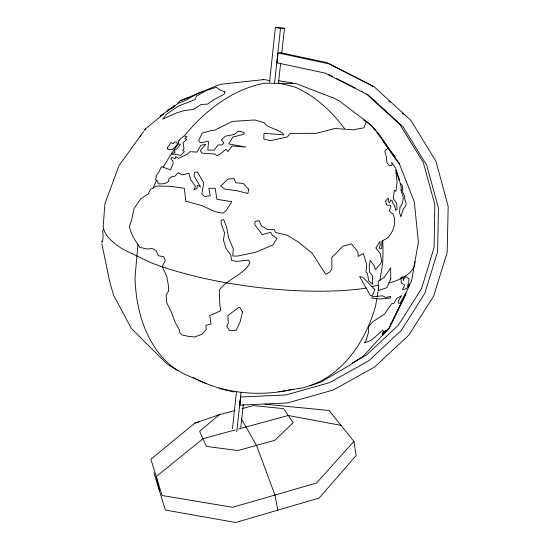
<?xml version="1.0" encoding="UTF-8"?>
<svg xmlns="http://www.w3.org/2000/svg" width="550" height="550" viewBox="0 0 550 550"><rect width="100%" height="100%" fill="white"/><g stroke="black" fill="none" stroke-linecap="round" stroke-linejoin="round"><path stroke-width="0.82" d="M137.947 244.234L135.032 277.482A156.269 105.071 -68.1 0 0 177.732 370.562M232.485 428.746L236.411 392.033M269.555 82.136L275.399 27.5L284.474 28.27L281.669 53.873M236.775 431.812L241.024 392.631M274.471 83.937L280.528 28.27L284.474 28.27M240.714 397.018L286 394.948L329.567 382.635L368.823 360.738L401.308 330.406L424.848 293.322L437.635 251.639L438.439 207.969L426.745 165.268L402.923 126.624L368.328 95.054L325.284 73.143L276.946 62.803L278.018 52.903L329.072 63.869L374.495 87.072L410.939 120.471L435.964 161.294L448.168 206.353L447.191 252.361L433.613 296.223L408.753 335.211L374.529 367.056L333.231 390.039L287.43 402.951L239.834 405.137L240.653 396.041M240.769 427.584L243.292 404.553M278.403 83.731L280.644 63.257M376.839 298.554L375.574 306.151A156.145 108.941 81.4 0 1 309.843 385.797M377.121 296.869L378.668 287.581M379.775 280.94L382.649 263.67A156.145 108.941 81.4 0 0 382.711 240.666M103.159 229.701L102.541 231.914L103.049 233.53L103.008 238.308L102.403 241.443L101.833 241.264L101.991 242.44M405.123 295.453L405.907 293.074L400.056 303.194L398.784 303.215L398.152 301.373L401.521 295.673L396.797 298.478L393.704 303.559L391.717 303.689L384.388 314.188L372.989 321.626L368.493 326.728L368.651 331.788L366.073 340.581L364.293 342.753C372.426 341.351 376.853 334.73 382.882 330.082L383.721 331.705L382.14 333.541L386.169 330.117L383.288 333.458L382.738 335.232L389.256 328.109L405.123 295.453L392.019 322.066M366.493 121.358L363.935 127.792L353.286 129.821L335.005 128.487L316.257 133.334L290.132 133.375L287.416 136.943L270.353 140.69L263.766 138.944L264.014 133.327L283.917 134.86L281.847 132.33L267.197 125.95L263.863 122.533L254.609 119.962L232.286 121.412L214.101 130.419L211.145 130.591L202.166 133.079L198.598 140.759L199.877 142.319L202.586 142.794L206.222 141.192L208.56 141.68L207.817 150.026L214.032 150.212L218.151 144.946L222.241 144.891L223.988 142.911L221.43 140.044L225.143 136.235L234.554 134.392L238.232 131.209L244.248 132.406L243.781 134.331L232.925 137.032L228.697 143.949L245.871 147.036L232.1 145.998L228.002 151.532L225.926 149.284L220.344 153.931L217.002 155.712L215.174 154.096L201.857 153.093L200.386 150.583L205.776 144.368L200.86 145.331L197.003 152.089L189.833 151.731L187.034 154.385L178.427 158.366L175.752 156.722L175.203 158.854L171.93 157.224L170.933 159.328L172.975 160.937L173.058 163.886L170.459 169.929L161.542 166.629L158.675 172.397L155.815 176.144L156.468 176.983L155.368 179.451L157.651 181.156L158.159 183.886L162.498 183.851L165.564 183.15L168.974 181.197L168.589 179.383L171.786 176.653L174.831 176.227L178.379 172.7L182.022 174.914L188.87 173.271L190.678 179.637L195.553 186.484L193.772 190.073L196.893 188.396L197.526 185.371L200.551 186.89L194.178 176.034L194.377 172.322L197.285 171.909L203.754 182.655L201.871 194.04L204.634 196.549L210.224 195.718L208.801 188.203L215.16 188.306L216.92 199.299L231.804 201.685L226.332 210.251L223.025 213.262L215.627 211.846L201.568 205.514L185.79 201.183L184.333 188.292L170.005 186.264L156.468 186.058L150.363 189.571L148.177 194.026L140.718 198.866L134.021 208.587L131.567 220.413L129.429 226.6L130.343 230.395L133.794 238.074L139.741 247.349L147.304 249.067L152.157 248.449L156.179 250.58L158.359 255.722L163.556 256.712L165.337 260.281L162.195 266.509L166.856 276.657L168.355 285.23L168.561 291.081L166.079 295.02L166.76 302.741L171.497 312.366L174.989 322.046L179.348 329.739L179.541 332.53L181.968 334.964L187.921 336.256L194.776 336.964L201.822 334.297L206.195 329.574L205.975 325.318L210.987 324.074L209.688 315.679L220.715 310.729L219.808 304.081L219.319 290.091C227.638 278.747 242.962 275.406 249.996 263.038L248.559 260.067L236.61 261.429L231.516 260.397L230.808 255.083L225.844 248.133L223.41 239.869L224.613 232.973L221.396 224.579L220.962 220.406L223.616 219.532L226.641 227.123L228.635 238.04L233.289 248.971L232.76 255.97L237.442 256.094L255.626 252.251L272.752 245.046L277.014 238.466L271.989 234.857L270.6 232.32L262.24 234.63L254.781 224.73L255.069 221.43L259.126 220.633L261.477 225.919L267.121 229.364L274.141 229.481L275.564 232.458L287.313 235.276L298.451 242.103L312.221 253.296L325.676 274.299L329.429 272.264L331.939 268.819L331.788 257.496L343.021 246.139L351.464 243.884L357.809 251.687L358.284 256.403L363.357 253.516L366.547 264.007L366.706 266.757L365.853 272.002L367.331 273.247L368.782 280.94L372.632 284.316L372.302 275.543L369.641 272.319L369.181 266.502L370.198 260.308L373.945 265.526L375.396 269.569L380.201 264.241L381.728 261.601L380.353 253.818L375.856 248.009L379.933 241.512L380.318 245.348L379.362 246.627L379.761 248.861L381.714 248.497L381.961 241.086L387.743 237.841C393.759 231.385 396.818 221.946 392.927 213.634L391.387 212.926L389.221 210.877L390.878 206.903L390.431 205.432L386.932 205.178L385.467 201.183L388.197 198.096L388.603 199.43L387.977 201.114L389.647 202.854L390.658 200.008L392.102 200.502L393.009 203.809L394.137 204.49L395.436 208.491L395.464 210.423L397.127 209.392L396.619 203.287L393.284 198.598L394.329 190.362L395.986 191.317L397.072 182.077L395.766 170.321L399.493 181.225L399.286 179.135L395.546 167.97L391.71 162.504L392.04 165.137L389.476 165.77L386.877 162.635L386.396 156.936L384.814 151.181L387.998 148.032L383.027 140.965L399.059 163.824L399.176 162.938C386.884 149.256 380.084 129.374 363.715 119.969M402.132 301.125L389.084 327.993L363.619 355.836L349.463 365.365L320.788 382.174L303.559 387.709L278.671 391.765M402.882 299.592L411.517 280.981L418.392 242.096L414.322 201.939L399.252 163.467M140.092 136.544L141.068 135.197M143.653 131.464L119.075 165.419L104.892 203.83L103.366 223.891A157.004 43.402 7.2 0 0 123.262 249.432L150.996 262.728A157.004 43.402 7.2 0 0 364.719 288.344L366.314 287.98M145.647 128.851L144.609 130.185L145.331 128.996L163.433 114.132L160.236 116.022L167.784 110.722M390.624 324.019L391.669 322.802M265.148 404.216L328.996 410.486L353.918 441.375L316.566 483.003L232.554 507.299L162.078 495.495L150.886 459.188L194.947 423.039L219.402 414.686L234.802 410.561M178.001 102.774L180.441 100.636L189.117 97.336M219.402 414.686L199.623 431.269L206.422 446.435L237.978 450.533L274.835 440.33L293.212 422.654L283.484 408.609L253.323 405.604L242.055 408.616M170.748 108.316L168.582 109.436L166.616 111.375L169.049 110.076L174.515 105.655L171.16 108.563L173.278 107.401L177.437 103.675L186.264 100.045L198.213 93.129L202.971 91.719M352.33 362.959L366.444 355.066L398.406 325.16L421.541 288.599L434.087 247.528L434.837 204.511L423.287 162.463L399.822 124.431L366.403 93.933M180.242 100.801L217.312 85.436L222.331 84.081L263.216 79.661M293.26 389.221C259.971 397.1 223.575 393.738 193.236 377.568M235.256 429.928L202.964 438.714L156.255 476.616L159.417 490.683M238.562 429.027L288.255 415.504L340.979 425.336M194.947 423.039L199.059 421.933M371.903 286.701L378.29 285.237M388.898 282.81L392.989 281.868A157.004 43.402 7.2 0 0 414.934 261.656M278.664 80.692L292.559 82.954M275.399 27.5L280.528 28.27M279.469 52.443L327.154 62.686L371.828 85.511L373.086 86.659M219.017 388.479L234.059 391.985M270.091 80.898L265.176 79.681A156.145 108.941 81.4 0 0 262.597 79.578M278.279 82.919L295.089 87.079A156.145 108.941 81.4 0 1 344.493 128.569M299.331 84.844L334.345 98.368L339.398 100.994L371.539 125.455L375.664 130.934M205.982 383.391L183.817 373.883L167.544 364.43L131.505 328.666L113.657 295.398L109.78 282.074L101.853 243.698M328.721 74.504L332.502 76.429M336.284 78.354L355.19 87.972M361.233 91.052L362.746 91.823M382.312 140.236L383.625 141.185M388.822 101.076L390.081 102.231M402.036 113.183L403.294 114.338M276.423 62.212L276.946 62.803M376.688 132.303L395.223 156.949M241.429 418.928L256.486 445.411L274.959 495.034L277.791 510.152M153.952 472.794L165.344 510.056L235.627 522.5L319.165 498.039L356.173 455.572L353.918 441.375M239.601 401.204L239.834 405.137M153.147 187.942A156.269 105.071 -68.1 0 1 156.661 180.159M163.302 167.214A156.269 105.071 -68.1 0 1 178.887 142.966M184.731 135.465A156.269 105.071 -68.1 0 1 264.853 83.215L294.518 83.435A156.269 105.071 -68.1 0 1 298.664 84.411M167.413 147.73L167.372 149.043L169.097 149.641L172.501 149.497L177.258 144.726L177.031 142.203L174.797 141.852L172.892 143.729L171.167 142.478L167.413 147.73M408.196 284.261L408.409 286.921L409.118 284.233L408.691 282.762L408.939 278.527L405.322 276.54L403.267 280.569L403.095 276.746L400.909 277.578L401.321 282.817L404.47 284.852L404.106 286.928L402.421 289.444L405.206 289.107L407.289 287.891L408.196 284.261M401.232 186.938L400.929 190.259L403.391 197.711L402.689 202.111L401.39 205.645L400.104 206.222L399.486 212.465L400.868 216.81L403.184 209.289L405.694 206.002L406.237 203.61L404.539 198.282L404.8 196.721L401.658 189.688L402.366 190.053L402.758 189.509L402.566 185.776L399.926 182.572L401.232 186.938M178.942 140.278L178.406 143.866L180.407 144.547L176.357 149.407L174.274 150.109L175.01 152.295L171.614 154.165L175.065 154.158L180.647 155.416L184.387 151.704L182.655 150.356L183.989 148.968L183.102 142.718L186.828 139.322L184.814 138.655L186.993 136.51L183.941 135.981L178.942 140.278M390.713 296.333L390.431 298.004L379.913 298.987L371.91 298.107L371.91 296.794L382.683 295.817L385.901 297.516L390.713 296.333M248.683 189.331L247.878 193.518L237.531 190.864L224.95 189.131L220.591 186.044L228.092 179.149L234.094 178.502L235.682 182.779L243.231 183.432L248.683 189.331M242.543 311.981L240.109 321.922L236.149 330.309L229.371 330.495L226.847 326.494L228.333 322.692L227.81 315.638L238.666 307.402L239.889 307.546L242.543 311.981M224.881 91.802L224.187 94.139L213.104 100.183L207.501 104.115L201.183 104.486L193.256 109.443L184.381 110.55L177.086 112.716L162.683 119.178L167.035 113.788L178.317 106.116L194.927 99.578L196.549 95.899L205.81 90.702L216.294 87.237L219.649 89.794L224.881 91.802M374.846 289.657L372.467 295.398L370.501 295.866L359.638 276.519L362.897 277.351L374.846 289.657M390.748 278.85L386.939 287.616L378.654 290.544L378.132 281.359L384.361 277.303L390.665 267.768L390.748 278.85"/></g></svg>
